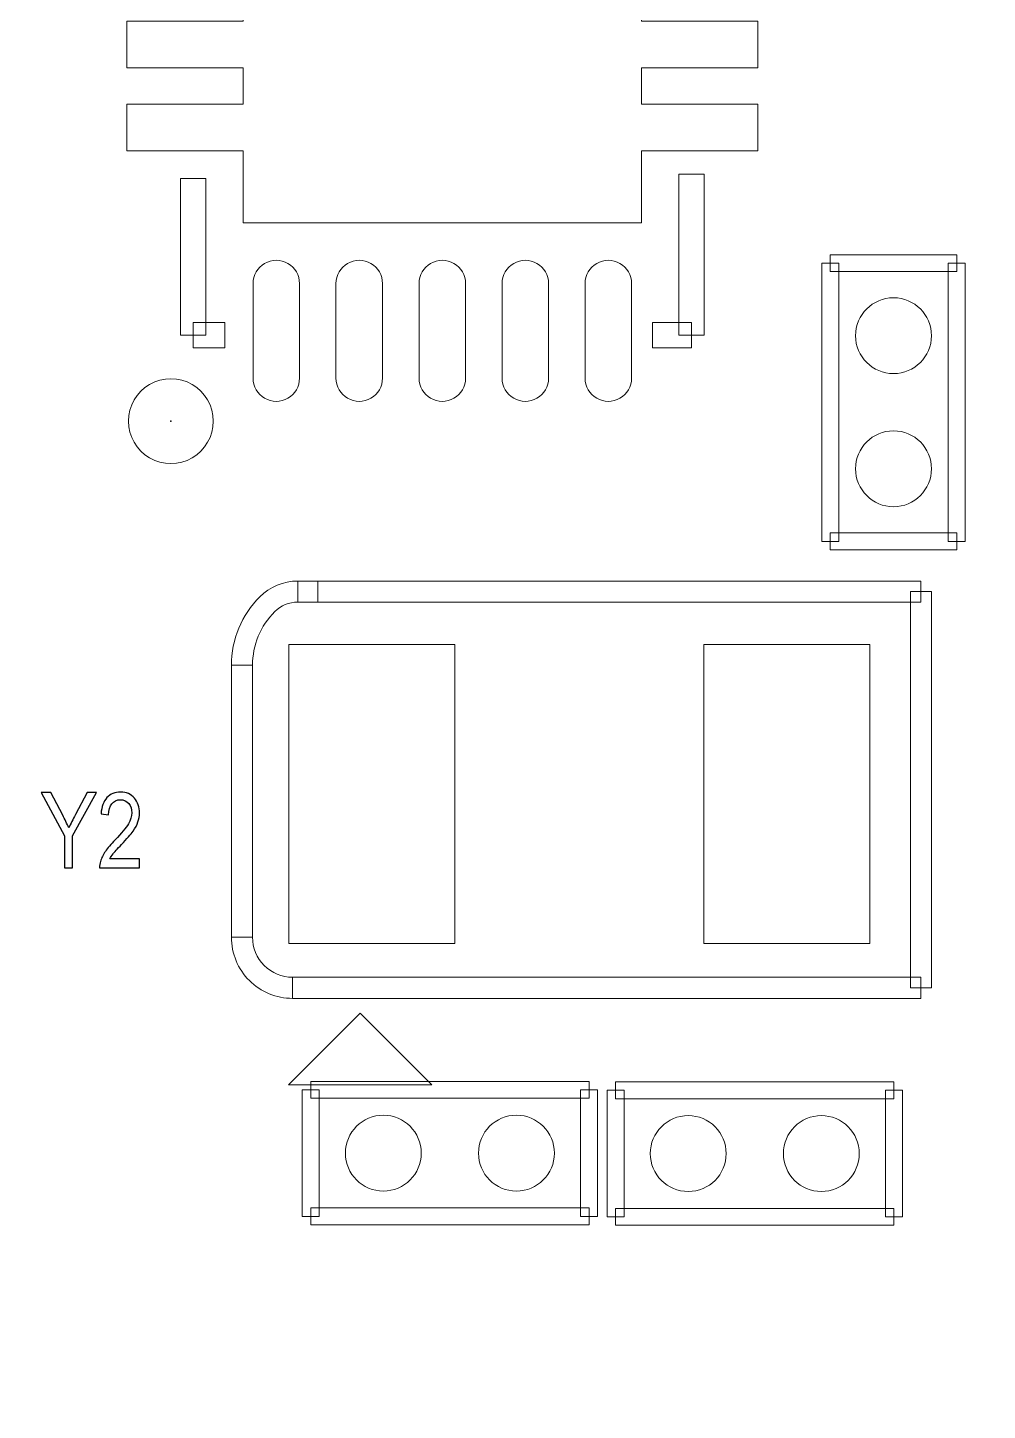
# Model space of a CAD drawing. Header units: millimetres. Extents: x -32 to 79, y -57 to 20.
# Drawn here: x 0.2 to 5.98, y -15.25 to -6.92 of the extents above; entities that cross this region are included whole.
import ezdxf

# ---------------------------------------------------------------- set-up
doc = ezdxf.new("R2010")
doc.units = ezdxf.units.MM
doc.header["$MEASUREMENT"] = 0
for name, color, linetype in [('BG_OUTLINE', 7, 'Continuous'), ('PG_SILKSCREEN_TOP', 7, 'Continuous'), ('PIN_TOP', 7, 'Continuous'), ('RD_SILKSCREEN_TOP', 7, 'Continuous')]:
    doc.layers.add(name, color=color, linetype=linetype)

msp = doc.modelspace()

# ---------------------------------------------------------------- linework, layer by layer
at = {"layer": 'BG_OUTLINE', "lineweight": 9}
msp.add_open_spline([(-31.5602, -57.3483), (-31.5602, -57.3483), (-31.5602, 2.6515), (-31.5602, 2.6515), (-31.5602, 2.6515), (-31.5602, 2.6515), (48.4395, 2.6515), (48.4395, 2.6515), (48.4395, 2.6515), (48.4395, 2.6515), (48.4395, -57.3483), (48.4395, -57.3483), (48.4395, -57.3483), (48.4395, -57.3483), (-31.5602, -57.3483), (-31.5602, -57.3483)], degree=3, knots=[0, 0, 0, 0, 0.25, 0.25, 0.25, 0.25, 0.5, 0.5, 0.5, 0.5, 0.75, 0.75, 0.75, 0.75, 1, 1, 1, 1], dxfattribs=at)
at = {"layer": 'PG_SILKSCREEN_TOP', "lineweight": 9}
for points, knots in [([(1.1254, -7.8277), (1.1254, -7.8277), (1.2778, -7.8277), (1.2778, -7.8277), (1.2778, -7.8277), (1.2778, -7.8277), (1.2778, -8.7711), (1.2778, -8.7711), (1.2778, -8.7711), (1.2778, -8.7711), (1.1254, -8.7711), (1.1254, -8.7711), (1.1254, -8.7711), (1.1254, -8.7711), (1.1254, -7.8277), (1.1254, -7.8277)], [0, 0, 0, 0, 0.25, 0.25, 0.25, 0.25, 0.5, 0.5, 0.5, 0.5, 0.75, 0.75, 0.75, 0.75, 1, 1, 1, 1]), ([(4.2781, -8.7711), (4.2781, -8.7711), (4.1257, -8.7711), (4.1257, -8.7711), (4.1257, -8.7711), (4.1257, -8.7711), (4.1257, -7.8021), (4.1257, -7.8021), (4.1257, -7.8021), (4.1257, -7.8021), (4.2781, -7.8021), (4.2781, -7.8021), (4.2781, -7.8021), (4.2781, -7.8021), (4.2781, -8.7711), (4.2781, -8.7711)], [0, 0, 0, 0, 0.25, 0.25, 0.25, 0.25, 0.5, 0.5, 0.5, 0.5, 0.75, 0.75, 0.75, 0.75, 1, 1, 1, 1]), ([(5.0385, -8.3886), (5.0385, -8.3886), (5.0385, -8.287), (5.0385, -8.287), (5.0385, -8.287), (5.0385, -8.287), (5.8005, -8.287), (5.8005, -8.287), (5.8005, -8.287), (5.8005, -8.287), (5.8005, -8.3886), (5.8005, -8.3886), (5.8005, -8.3886), (5.8005, -8.3886), (5.0385, -8.3886), (5.0385, -8.3886)], [0, 0, 0, 0, 0.25, 0.25, 0.25, 0.25, 0.5, 0.5, 0.5, 0.5, 0.75, 0.75, 0.75, 0.75, 1, 1, 1, 1]), ([(5.0893, -10.0142), (5.0893, -10.0142), (4.9877, -10.0142), (4.9877, -10.0142), (4.9877, -10.0142), (4.9877, -10.0142), (4.9877, -8.3378), (4.9877, -8.3378), (4.9877, -8.3378), (4.9877, -8.3378), (5.0893, -8.3378), (5.0893, -8.3378), (5.0893, -8.3378), (5.0893, -8.3378), (5.0893, -10.0142), (5.0893, -10.0142)], [0, 0, 0, 0, 0.25, 0.25, 0.25, 0.25, 0.5, 0.5, 0.5, 0.5, 0.75, 0.75, 0.75, 0.75, 1, 1, 1, 1]), ([(5.7497, -8.3378), (5.7497, -8.3378), (5.8513, -8.3378), (5.8513, -8.3378), (5.8513, -8.3378), (5.8513, -8.3378), (5.8513, -10.0142), (5.8513, -10.0142), (5.8513, -10.0142), (5.8513, -10.0142), (5.7497, -10.0142), (5.7497, -10.0142), (5.7497, -10.0142), (5.7497, -10.0142), (5.7497, -8.3378), (5.7497, -8.3378)], [0, 0, 0, 0, 0.25, 0.25, 0.25, 0.25, 0.5, 0.5, 0.5, 0.5, 0.75, 0.75, 0.75, 0.75, 1, 1, 1, 1]), ([(1.2016, -8.8473), (1.2016, -8.8473), (1.2016, -8.6949), (1.2016, -8.6949), (1.2016, -8.6949), (1.2016, -8.6949), (1.3916, -8.6949), (1.3916, -8.6949), (1.3916, -8.6949), (1.3916, -8.6949), (1.3916, -8.8473), (1.3916, -8.8473), (1.3916, -8.8473), (1.3916, -8.8473), (1.2016, -8.8473), (1.2016, -8.8473)], [0, 0, 0, 0, 0.25, 0.25, 0.25, 0.25, 0.5, 0.5, 0.5, 0.5, 0.75, 0.75, 0.75, 0.75, 1, 1, 1, 1]), ([(3.9687, -8.8473), (3.9687, -8.8473), (3.9687, -8.6949), (3.9687, -8.6949), (3.9687, -8.6949), (3.9687, -8.6949), (4.2019, -8.6949), (4.2019, -8.6949), (4.2019, -8.6949), (4.2019, -8.6949), (4.2019, -8.8473), (4.2019, -8.8473), (4.2019, -8.8473), (4.2019, -8.8473), (3.9687, -8.8473), (3.9687, -8.8473)], [0, 0, 0, 0, 0.25, 0.25, 0.25, 0.25, 0.5, 0.5, 0.5, 0.5, 0.75, 0.75, 0.75, 0.75, 1, 1, 1, 1]), ([(0.8115, -9.2897), (0.8115, -9.1985), (0.8602, -9.1141), (0.9392, -9.0685), (0.9392, -9.0685), (1.0183, -9.0228), (1.1157, -9.0228), (1.1948, -9.0685), (1.1948, -9.0685), (1.2738, -9.1141), (1.3225, -9.1985), (1.3225, -9.2897)], [0, 0, 0, 0, 0.333333, 0.333333, 0.333333, 0.333333, 0.666667, 0.666667, 0.666667, 0.666667, 1, 1, 1, 1]), ([(1.3225, -9.2897), (1.3225, -9.381), (1.2738, -9.4654), (1.1948, -9.511), (1.1948, -9.511), (1.1157, -9.5567), (1.0183, -9.5567), (0.9392, -9.511), (0.9392, -9.511), (0.8602, -9.4654), (0.8115, -9.381), (0.8115, -9.2897)], [0, 0, 0, 0, 0.333333, 0.333333, 0.333333, 0.333333, 0.666667, 0.666667, 0.666667, 0.666667, 1, 1, 1, 1]), ([(1.0685, -9.2897), (1.0685, -9.2892), (1.0682, -9.2887), (1.0678, -9.2884), (1.0678, -9.2884), (1.0673, -9.2882), (1.0667, -9.2882), (1.0662, -9.2884), (1.0662, -9.2884), (1.0658, -9.2887), (1.0655, -9.2892), (1.0655, -9.2897)], [0, 0, 0, 0, 0.333333, 0.333333, 0.333333, 0.333333, 0.666667, 0.666667, 0.666667, 0.666667, 1, 1, 1, 1]), ([(1.0655, -9.2897), (1.0655, -9.2903), (1.0658, -9.2908), (1.0662, -9.2911), (1.0662, -9.2911), (1.0667, -9.2913), (1.0673, -9.2913), (1.0678, -9.2911), (1.0678, -9.2911), (1.0682, -9.2908), (1.0685, -9.2903), (1.0685, -9.2897)], [0, 0, 0, 0, 0.333333, 0.333333, 0.333333, 0.333333, 0.666667, 0.666667, 0.666667, 0.666667, 1, 1, 1, 1]), ([(5.8005, -9.9634), (5.8005, -9.9634), (5.8005, -10.065), (5.8005, -10.065), (5.8005, -10.065), (5.8005, -10.065), (5.0385, -10.065), (5.0385, -10.065), (5.0385, -10.065), (5.0385, -10.065), (5.0385, -9.9634), (5.0385, -9.9634), (5.0385, -9.9634), (5.0385, -9.9634), (5.8005, -9.9634), (5.8005, -9.9634)], [0, 0, 0, 0, 0.25, 0.25, 0.25, 0.25, 0.5, 0.5, 0.5, 0.5, 0.75, 0.75, 0.75, 0.75, 1, 1, 1, 1]), ([(1.8315, -10.3799), (1.8315, -10.3799), (1.8315, -10.2529), (1.8315, -10.2529), (1.8315, -10.2529), (1.8315, -10.2529), (1.9524, -10.2529), (1.9524, -10.2529), (1.9524, -10.2529), (1.9524, -10.2529), (1.9524, -10.3799), (1.9524, -10.3799), (1.9524, -10.3799), (1.9524, -10.3799), (1.8315, -10.3799), (1.8315, -10.3799)], [0, 0, 0, 0, 0.25, 0.25, 0.25, 0.25, 0.5, 0.5, 0.5, 0.5, 0.75, 0.75, 0.75, 0.75, 1, 1, 1, 1]), ([(1.9524, -10.3799), (1.9524, -10.3799), (1.9524, -10.2529), (1.9524, -10.2529), (1.9524, -10.2529), (1.9524, -10.2529), (5.5846, -10.2529), (5.5846, -10.2529), (5.5846, -10.2529), (5.5846, -10.2529), (5.5846, -10.3799), (5.5846, -10.3799), (5.5846, -10.3799), (5.5846, -10.3799), (1.9524, -10.3799), (1.9524, -10.3799)], [0, 0, 0, 0, 0.25, 0.25, 0.25, 0.25, 0.5, 0.5, 0.5, 0.5, 0.75, 0.75, 0.75, 0.75, 1, 1, 1, 1]), ([(5.5211, -10.3164), (5.5211, -10.3164), (5.6481, -10.3164), (5.6481, -10.3164), (5.6481, -10.3164), (5.6481, -10.3164), (5.6481, -12.704), (5.6481, -12.704), (5.6481, -12.704), (5.6481, -12.704), (5.5211, -12.704), (5.5211, -12.704), (5.5211, -12.704), (5.5211, -12.704), (5.5211, -10.3164), (5.5211, -10.3164)], [0, 0, 0, 0, 0.25, 0.25, 0.25, 0.25, 0.5, 0.5, 0.5, 0.5, 0.75, 0.75, 0.75, 0.75, 1, 1, 1, 1]), ([(1.5587, -12.3992), (1.5587, -12.3992), (1.4317, -12.3992), (1.4317, -12.3992), (1.4317, -12.3992), (1.4317, -12.3992), (1.4317, -10.7604), (1.4317, -10.7604), (1.4317, -10.7604), (1.4317, -10.7604), (1.5587, -10.7604), (1.5587, -10.7604), (1.5587, -10.7604), (1.5587, -10.7604), (1.5587, -12.3992), (1.5587, -12.3992)], [0, 0, 0, 0, 0.25, 0.25, 0.25, 0.25, 0.5, 0.5, 0.5, 0.5, 0.75, 0.75, 0.75, 0.75, 1, 1, 1, 1]), ([(1.8001, -12.7675), (1.7025, -12.7676), (1.6088, -12.7289), (1.5397, -12.6599), (1.5397, -12.6599), (1.4707, -12.5909), (1.4318, -12.4969), (1.4317, -12.3993)], [0, 0, 0, 0, 0.5, 0.5, 0.5, 0.5, 1, 1, 1, 1]), ([(1.5587, -12.3992), (1.5588, -12.4632), (1.5842, -12.5246), (1.6295, -12.5699), (1.6295, -12.5699), (1.6748, -12.6151), (1.736, -12.6405), (1.8, -12.6405)], [0, 0, 0, 0, 0.5, 0.5, 0.5, 0.5, 1, 1, 1, 1]), ([(5.5846, -12.6405), (5.5846, -12.6405), (5.5846, -12.7675), (5.5846, -12.7675), (5.5846, -12.7675), (5.5846, -12.7675), (1.8, -12.7675), (1.8, -12.7675), (1.8, -12.7675), (1.8, -12.7675), (1.8, -12.6405), (1.8, -12.6405), (1.8, -12.6405), (1.8, -12.6405), (5.5846, -12.6405), (5.5846, -12.6405)], [0, 0, 0, 0, 0.25, 0.25, 0.25, 0.25, 0.5, 0.5, 0.5, 0.5, 0.75, 0.75, 0.75, 0.75, 1, 1, 1, 1]), ([(2.2064, -12.8564), (2.2064, -12.8564), (1.7746, -13.2882), (1.7746, -13.2882), (1.7746, -13.2882), (1.7746, -13.2882), (2.6382, -13.2882), (2.6382, -13.2882), (2.6382, -13.2882), (2.6382, -13.2882), (2.2064, -12.8564), (2.2064, -12.8564)], [0, 0, 0, 0, 0.333333, 0.333333, 0.333333, 0.333333, 0.666667, 0.666667, 0.666667, 0.666667, 1, 1, 1, 1]), ([(1.9601, -14.0807), (1.9601, -14.0807), (1.8585, -14.0807), (1.8585, -14.0807), (1.8585, -14.0807), (1.8585, -14.0807), (1.8585, -13.3187), (1.8585, -13.3187), (1.8585, -13.3187), (1.8585, -13.3187), (1.9601, -13.3187), (1.9601, -13.3187), (1.9601, -13.3187), (1.9601, -13.3187), (1.9601, -14.0807), (1.9601, -14.0807)], [0, 0, 0, 0, 0.25, 0.25, 0.25, 0.25, 0.5, 0.5, 0.5, 0.5, 0.75, 0.75, 0.75, 0.75, 1, 1, 1, 1]), ([(1.9093, -13.3695), (1.9093, -13.3695), (1.9093, -13.2679), (1.9093, -13.2679), (1.9093, -13.2679), (1.9093, -13.2679), (3.5857, -13.2679), (3.5857, -13.2679), (3.5857, -13.2679), (3.5857, -13.2679), (3.5857, -13.3695), (3.5857, -13.3695), (3.5857, -13.3695), (3.5857, -13.3695), (1.9093, -13.3695), (1.9093, -13.3695)], [0, 0, 0, 0, 0.25, 0.25, 0.25, 0.25, 0.5, 0.5, 0.5, 0.5, 0.75, 0.75, 0.75, 0.75, 1, 1, 1, 1]), ([(3.5349, -13.3187), (3.5349, -13.3187), (3.6365, -13.3187), (3.6365, -13.3187), (3.6365, -13.3187), (3.6365, -13.3187), (3.6365, -14.0807), (3.6365, -14.0807), (3.6365, -14.0807), (3.6365, -14.0807), (3.5349, -14.0807), (3.5349, -14.0807), (3.5349, -14.0807), (3.5349, -14.0807), (3.5349, -13.3187), (3.5349, -13.3187)], [0, 0, 0, 0, 0.25, 0.25, 0.25, 0.25, 0.5, 0.5, 0.5, 0.5, 0.75, 0.75, 0.75, 0.75, 1, 1, 1, 1]), ([(3.7965, -14.0832), (3.7965, -14.0832), (3.6949, -14.0832), (3.6949, -14.0832), (3.6949, -14.0832), (3.6949, -14.0832), (3.6949, -13.3212), (3.6949, -13.3212), (3.6949, -13.3212), (3.6949, -13.3212), (3.7965, -13.3212), (3.7965, -13.3212), (3.7965, -13.3212), (3.7965, -13.3212), (3.7965, -14.0832), (3.7965, -14.0832)], [0, 0, 0, 0, 0.25, 0.25, 0.25, 0.25, 0.5, 0.5, 0.5, 0.5, 0.75, 0.75, 0.75, 0.75, 1, 1, 1, 1]), ([(3.7457, -13.372), (3.7457, -13.372), (3.7457, -13.2704), (3.7457, -13.2704), (3.7457, -13.2704), (3.7457, -13.2704), (5.4221, -13.2704), (5.4221, -13.2704), (5.4221, -13.2704), (5.4221, -13.2704), (5.4221, -13.372), (5.4221, -13.372), (5.4221, -13.372), (5.4221, -13.372), (3.7457, -13.372), (3.7457, -13.372)], [0, 0, 0, 0, 0.25, 0.25, 0.25, 0.25, 0.5, 0.5, 0.5, 0.5, 0.75, 0.75, 0.75, 0.75, 1, 1, 1, 1]), ([(5.3713, -13.3212), (5.3713, -13.3212), (5.4729, -13.3212), (5.4729, -13.3212), (5.4729, -13.3212), (5.4729, -13.3212), (5.4729, -14.0832), (5.4729, -14.0832), (5.4729, -14.0832), (5.4729, -14.0832), (5.3713, -14.0832), (5.3713, -14.0832), (5.3713, -14.0832), (5.3713, -14.0832), (5.3713, -13.3212), (5.3713, -13.3212)], [0, 0, 0, 0, 0.25, 0.25, 0.25, 0.25, 0.5, 0.5, 0.5, 0.5, 0.75, 0.75, 0.75, 0.75, 1, 1, 1, 1]), ([(3.5857, -14.0299), (3.5857, -14.0299), (3.5857, -14.1315), (3.5857, -14.1315), (3.5857, -14.1315), (3.5857, -14.1315), (1.9093, -14.1315), (1.9093, -14.1315), (1.9093, -14.1315), (1.9093, -14.1315), (1.9093, -14.0299), (1.9093, -14.0299), (1.9093, -14.0299), (1.9093, -14.0299), (3.5857, -14.0299), (3.5857, -14.0299)], [0, 0, 0, 0, 0.25, 0.25, 0.25, 0.25, 0.5, 0.5, 0.5, 0.5, 0.75, 0.75, 0.75, 0.75, 1, 1, 1, 1]), ([(5.4221, -14.0324), (5.4221, -14.0324), (5.4221, -14.134), (5.4221, -14.134), (5.4221, -14.134), (5.4221, -14.134), (3.7457, -14.134), (3.7457, -14.134), (3.7457, -14.134), (3.7457, -14.134), (3.7457, -14.0324), (3.7457, -14.0324), (3.7457, -14.0324), (3.7457, -14.0324), (5.4221, -14.0324), (5.4221, -14.0324)], [0, 0, 0, 0, 0.25, 0.25, 0.25, 0.25, 0.5, 0.5, 0.5, 0.5, 0.75, 0.75, 0.75, 0.75, 1, 1, 1, 1])]:
    msp.add_open_spline(points, degree=3, knots=knots, dxfattribs=at)
for points in [[(1.6027, -10.3477), (1.6634, -10.2871), (1.7457, -10.253), (1.8315, -10.2529)], [(1.4317, -10.7604), (1.4318, -10.6056), (1.4933, -10.4572), (1.6027, -10.3477)], [(1.8316, -10.3799), (1.7794, -10.3799), (1.7294, -10.4006), (1.6926, -10.4375)], [(1.6926, -10.4375), (1.6069, -10.5232), (1.5588, -10.6393), (1.5587, -10.7604)]]:
    msp.add_open_spline(points, degree=3, dxfattribs=at)
at = {"layer": 'PIN_TOP', "lineweight": 9}
for points, knots in [([(1.5019, -6.446), (1.5019, -6.446), (1.5019, -6.8811), (1.5019, -6.8811), (1.5019, -6.8811), (1.5019, -6.8811), (0.8018, -6.8811), (0.8018, -6.8811), (0.8018, -6.8811), (0.8018, -6.8811), (0.8018, -7.161), (0.8018, -7.161), (0.8018, -7.161), (0.8018, -7.161), (1.5019, -7.161), (1.5019, -7.161), (1.5019, -7.161), (1.5019, -7.161), (1.5019, -7.3809), (1.5019, -7.3809), (1.5019, -7.3809), (1.5019, -7.3809), (0.8018, -7.3809), (0.8018, -7.3809), (0.8018, -7.3809), (0.8018, -7.3809), (0.8018, -7.6608), (0.8018, -7.6608), (0.8018, -7.6608), (0.8018, -7.6608), (1.5019, -7.6608), (1.5019, -7.6608), (1.5019, -7.6608), (1.5019, -7.6608), (1.5019, -8.0959), (1.5019, -8.0959), (1.5019, -8.0959), (1.5019, -8.0959), (3.9016, -8.0959), (3.9016, -8.0959), (3.9016, -8.0959), (3.9016, -8.0959), (3.9016, -7.6608), (3.9016, -7.6608), (3.9016, -7.6608), (3.9016, -7.6608), (4.6017, -7.6608), (4.6017, -7.6608), (4.6017, -7.6608), (4.6017, -7.6608), (4.6017, -7.3809), (4.6017, -7.3809), (4.6017, -7.3809), (4.6017, -7.3809), (3.9016, -7.3809), (3.9016, -7.3809), (3.9016, -7.3809), (3.9016, -7.3809), (3.9016, -7.161), (3.9016, -7.161), (3.9016, -7.161), (3.9016, -7.161), (4.6017, -7.161), (4.6017, -7.161), (4.6017, -7.161), (4.6017, -7.161), (4.6017, -6.8811), (4.6017, -6.8811), (4.6017, -6.8811), (4.6017, -6.8811), (3.9016, -6.8811), (3.9016, -6.8811), (3.9016, -6.8811), (3.9016, -6.8811), (3.9016, -6.446), (3.9016, -6.446), (3.9016, -6.446), (3.9016, -6.446), (1.5019, -6.446), (1.5019, -6.446)], [0, 0, 0, 0, 0.05, 0.05, 0.05, 0.05, 0.1, 0.1, 0.1, 0.1, 0.15, 0.15, 0.15, 0.15, 0.2, 0.2, 0.2, 0.2, 0.25, 0.25, 0.25, 0.25, 0.3, 0.3, 0.3, 0.3, 0.35, 0.35, 0.35, 0.35, 0.4, 0.4, 0.4, 0.4, 0.45, 0.45, 0.45, 0.45, 0.5, 0.5, 0.5, 0.5, 0.55, 0.55, 0.55, 0.55, 0.6, 0.6, 0.6, 0.6, 0.65, 0.65, 0.65, 0.65, 0.7, 0.7, 0.7, 0.7, 0.75, 0.75, 0.75, 0.75, 0.8, 0.8, 0.8, 0.8, 0.85, 0.85, 0.85, 0.85, 0.9, 0.9, 0.9, 0.9, 0.95, 0.95, 0.95, 0.95, 1, 1, 1, 1]), ([(1.8418, -8.4609), (1.8418, -8.4609), (1.8418, -9.0309), (1.8418, -9.0309), (1.8418, -9.0309), (1.8418, -9.081), (1.8151, -9.1272), (1.7718, -9.1522), (1.7718, -9.1522), (1.7284, -9.1773), (1.6751, -9.1773), (1.6317, -9.1522), (1.6317, -9.1522), (1.5884, -9.1272), (1.5617, -9.081), (1.5617, -9.0309), (1.5617, -9.0309), (1.5617, -9.0309), (1.5617, -8.4609), (1.5617, -8.4609), (1.5617, -8.4609), (1.5617, -8.4109), (1.5884, -8.3647), (1.6317, -8.3396), (1.6317, -8.3396), (1.6751, -8.3146), (1.7284, -8.3146), (1.7718, -8.3396), (1.7718, -8.3396), (1.8151, -8.3647), (1.8418, -8.4109), (1.8418, -8.4609)], [0, 0, 0, 0, 0.125, 0.125, 0.125, 0.125, 0.25, 0.25, 0.25, 0.25, 0.375, 0.375, 0.375, 0.375, 0.5, 0.5, 0.5, 0.5, 0.625, 0.625, 0.625, 0.625, 0.75, 0.75, 0.75, 0.75, 0.875, 0.875, 0.875, 0.875, 1, 1, 1, 1]), ([(2.3417, -8.4609), (2.3417, -8.4609), (2.3417, -9.0309), (2.3417, -9.0309), (2.3417, -9.0309), (2.3417, -9.081), (2.315, -9.1272), (2.2717, -9.1522), (2.2717, -9.1522), (2.2283, -9.1773), (2.1749, -9.1773), (2.1316, -9.1522), (2.1316, -9.1522), (2.0882, -9.1272), (2.0615, -9.081), (2.0615, -9.0309), (2.0615, -9.0309), (2.0615, -9.0309), (2.0615, -8.4609), (2.0615, -8.4609), (2.0615, -8.4609), (2.0615, -8.4109), (2.0882, -8.3647), (2.1316, -8.3396), (2.1316, -8.3396), (2.1749, -8.3146), (2.2283, -8.3146), (2.2717, -8.3396), (2.2717, -8.3396), (2.315, -8.3647), (2.3417, -8.4109), (2.3417, -8.4609)], [0, 0, 0, 0, 0.125, 0.125, 0.125, 0.125, 0.25, 0.25, 0.25, 0.25, 0.375, 0.375, 0.375, 0.375, 0.5, 0.5, 0.5, 0.5, 0.625, 0.625, 0.625, 0.625, 0.75, 0.75, 0.75, 0.75, 0.875, 0.875, 0.875, 0.875, 1, 1, 1, 1]), ([(2.8418, -8.4609), (2.8418, -8.4609), (2.8418, -9.0309), (2.8418, -9.0309), (2.8418, -9.0309), (2.8418, -9.081), (2.8151, -9.1272), (2.7718, -9.1522), (2.7718, -9.1522), (2.7284, -9.1773), (2.675, -9.1773), (2.6317, -9.1522), (2.6317, -9.1522), (2.5884, -9.1272), (2.5617, -9.081), (2.5617, -9.0309), (2.5617, -9.0309), (2.5617, -9.0309), (2.5617, -8.4609), (2.5617, -8.4609), (2.5617, -8.4609), (2.5617, -8.4109), (2.5884, -8.3647), (2.6317, -8.3396), (2.6317, -8.3396), (2.675, -8.3146), (2.7284, -8.3146), (2.7718, -8.3396), (2.7718, -8.3396), (2.8151, -8.3647), (2.8418, -8.4109), (2.8418, -8.4609)], [0, 0, 0, 0, 0.125, 0.125, 0.125, 0.125, 0.25, 0.25, 0.25, 0.25, 0.375, 0.375, 0.375, 0.375, 0.5, 0.5, 0.5, 0.5, 0.625, 0.625, 0.625, 0.625, 0.75, 0.75, 0.75, 0.75, 0.875, 0.875, 0.875, 0.875, 1, 1, 1, 1]), ([(3.342, -8.4609), (3.342, -8.4609), (3.342, -9.0309), (3.342, -9.0309), (3.342, -9.0309), (3.342, -9.081), (3.3153, -9.1272), (3.2719, -9.1522), (3.2719, -9.1522), (3.2286, -9.1773), (3.1752, -9.1773), (3.1318, -9.1522), (3.1318, -9.1522), (3.0885, -9.1272), (3.0618, -9.081), (3.0618, -9.0309), (3.0618, -9.0309), (3.0618, -9.0309), (3.0618, -8.4609), (3.0618, -8.4609), (3.0618, -8.4609), (3.0618, -8.4109), (3.0885, -8.3647), (3.1318, -8.3396), (3.1318, -8.3396), (3.1752, -8.3146), (3.2286, -8.3146), (3.2719, -8.3396), (3.2719, -8.3396), (3.3153, -8.3647), (3.342, -8.4109), (3.342, -8.4609)], [0, 0, 0, 0, 0.125, 0.125, 0.125, 0.125, 0.25, 0.25, 0.25, 0.25, 0.375, 0.375, 0.375, 0.375, 0.5, 0.5, 0.5, 0.5, 0.625, 0.625, 0.625, 0.625, 0.75, 0.75, 0.75, 0.75, 0.875, 0.875, 0.875, 0.875, 1, 1, 1, 1]), ([(3.8418, -8.4609), (3.8418, -8.4609), (3.8418, -9.0309), (3.8418, -9.0309), (3.8418, -9.0309), (3.8418, -9.081), (3.8151, -9.1272), (3.7718, -9.1522), (3.7718, -9.1522), (3.7284, -9.1773), (3.675, -9.1773), (3.6317, -9.1522), (3.6317, -9.1522), (3.5884, -9.1272), (3.5617, -9.081), (3.5617, -9.0309), (3.5617, -9.0309), (3.5617, -9.0309), (3.5617, -8.4609), (3.5617, -8.4609), (3.5617, -8.4609), (3.5617, -8.4109), (3.5884, -8.3647), (3.6317, -8.3396), (3.6317, -8.3396), (3.675, -8.3146), (3.7284, -8.3146), (3.7718, -8.3396), (3.7718, -8.3396), (3.8151, -8.3647), (3.8418, -8.4109), (3.8418, -8.4609)], [0, 0, 0, 0, 0.125, 0.125, 0.125, 0.125, 0.25, 0.25, 0.25, 0.25, 0.375, 0.375, 0.375, 0.375, 0.5, 0.5, 0.5, 0.5, 0.625, 0.625, 0.625, 0.625, 0.75, 0.75, 0.75, 0.75, 0.875, 0.875, 0.875, 0.875, 1, 1, 1, 1]), ([(5.6481, -8.7751), (5.6481, -8.6489), (5.5458, -8.5465), (5.4195, -8.5465), (5.4195, -8.5465), (5.2933, -8.5465), (5.1909, -8.6489), (5.1909, -8.7751), (5.1909, -8.7751), (5.1909, -8.9014), (5.2933, -9.0037), (5.4195, -9.0037), (5.4195, -9.0037), (5.5458, -9.0037), (5.6481, -8.9014), (5.6481, -8.7751)], [0, 0, 0, 0, 0.25, 0.25, 0.25, 0.25, 0.5, 0.5, 0.5, 0.5, 0.75, 0.75, 0.75, 0.75, 1, 1, 1, 1]), ([(5.6481, -9.5768), (5.6481, -9.4505), (5.5458, -9.3482), (5.4195, -9.3482), (5.4195, -9.3482), (5.2933, -9.3482), (5.1909, -9.4505), (5.1909, -9.5768), (5.1909, -9.5768), (5.1909, -9.703), (5.2933, -9.8054), (5.4195, -9.8054), (5.4195, -9.8054), (5.5458, -9.8054), (5.6481, -9.703), (5.6481, -9.5768)], [0, 0, 0, 0, 0.25, 0.25, 0.25, 0.25, 0.5, 0.5, 0.5, 0.5, 0.75, 0.75, 0.75, 0.75, 1, 1, 1, 1]), ([(1.7772, -12.4358), (1.7772, -12.4358), (1.7772, -10.6357), (1.7772, -10.6357), (1.7772, -10.6357), (1.7772, -10.6357), (2.7772, -10.6357), (2.7772, -10.6357), (2.7772, -10.6357), (2.7772, -10.6357), (2.7772, -12.4358), (2.7772, -12.4358), (2.7772, -12.4358), (2.7772, -12.4358), (1.7772, -12.4358), (1.7772, -12.4358)], [0, 0, 0, 0, 0.25, 0.25, 0.25, 0.25, 0.5, 0.5, 0.5, 0.5, 0.75, 0.75, 0.75, 0.75, 1, 1, 1, 1]), ([(4.2771, -12.4358), (4.2771, -12.4358), (4.2771, -10.6357), (4.2771, -10.6357), (4.2771, -10.6357), (4.2771, -10.6357), (5.2771, -10.6357), (5.2771, -10.6357), (5.2771, -10.6357), (5.2771, -10.6357), (5.2771, -12.4358), (5.2771, -12.4358), (5.2771, -12.4358), (5.2771, -12.4358), (4.2771, -12.4358), (4.2771, -12.4358)], [0, 0, 0, 0, 0.25, 0.25, 0.25, 0.25, 0.5, 0.5, 0.5, 0.5, 0.75, 0.75, 0.75, 0.75, 1, 1, 1, 1]), ([(2.5753, -13.6997), (2.5753, -13.5734), (2.4729, -13.4711), (2.3467, -13.4711), (2.3467, -13.4711), (2.2204, -13.4711), (2.1181, -13.5734), (2.1181, -13.6997), (2.1181, -13.6997), (2.1181, -13.8259), (2.2204, -13.9283), (2.3467, -13.9283), (2.3467, -13.9283), (2.4729, -13.9283), (2.5753, -13.8259), (2.5753, -13.6997)], [0, 0, 0, 0, 0.25, 0.25, 0.25, 0.25, 0.5, 0.5, 0.5, 0.5, 0.75, 0.75, 0.75, 0.75, 1, 1, 1, 1]), ([(3.3769, -13.6997), (3.3769, -13.5734), (3.2745, -13.4711), (3.1483, -13.4711), (3.1483, -13.4711), (3.022, -13.4711), (2.9197, -13.5734), (2.9197, -13.6997), (2.9197, -13.6997), (2.9197, -13.8259), (3.022, -13.9283), (3.1483, -13.9283), (3.1483, -13.9283), (3.2745, -13.9283), (3.3769, -13.8259), (3.3769, -13.6997)], [0, 0, 0, 0, 0.25, 0.25, 0.25, 0.25, 0.5, 0.5, 0.5, 0.5, 0.75, 0.75, 0.75, 0.75, 1, 1, 1, 1]), ([(4.4117, -13.7022), (4.4117, -13.576), (4.3093, -13.4736), (4.1831, -13.4736), (4.1831, -13.4736), (4.0568, -13.4736), (3.9545, -13.576), (3.9545, -13.7022), (3.9545, -13.7022), (3.9545, -13.8285), (4.0568, -13.9308), (4.1831, -13.9308), (4.1831, -13.9308), (4.3093, -13.9308), (4.4117, -13.8285), (4.4117, -13.7022)], [0, 0, 0, 0, 0.25, 0.25, 0.25, 0.25, 0.5, 0.5, 0.5, 0.5, 0.75, 0.75, 0.75, 0.75, 1, 1, 1, 1]), ([(5.2133, -13.7022), (5.2133, -13.576), (5.111, -13.4736), (4.9847, -13.4736), (4.9847, -13.4736), (4.8584, -13.4736), (4.7561, -13.576), (4.7561, -13.7022), (4.7561, -13.7022), (4.7561, -13.8285), (4.8584, -13.9308), (4.9847, -13.9308), (4.9847, -13.9308), (5.111, -13.9308), (5.2133, -13.8285), (5.2133, -13.7022)], [0, 0, 0, 0, 0.25, 0.25, 0.25, 0.25, 0.5, 0.5, 0.5, 0.5, 0.75, 0.75, 0.75, 0.75, 1, 1, 1, 1])]:
    msp.add_open_spline(points, degree=3, knots=knots, dxfattribs=at)
at = {"layer": 'RD_SILKSCREEN_TOP', "color": 8}
for points, knots in [([(0.4254, -11.9809), (0.4254, -11.9809), (0.4254, -11.7884), (0.4254, -11.7884), (0.4254, -11.7884), (0.4254, -11.7884), (0.2852, -11.5263), (0.2852, -11.5263), (0.2852, -11.5263), (0.2852, -11.5263), (0.3437, -11.5263), (0.3437, -11.5263), (0.3437, -11.5263), (0.3437, -11.5263), (0.4155, -11.6634), (0.4155, -11.6634), (0.4155, -11.6634), (0.4287, -11.689), (0.4409, -11.7146), (0.4523, -11.7403), (0.4523, -11.7403), (0.4633, -11.7165), (0.4765, -11.6898), (0.4921, -11.66), (0.4921, -11.66), (0.4921, -11.66), (0.5625, -11.5263), (0.5625, -11.5263), (0.5625, -11.5263), (0.5625, -11.5263), (0.6186, -11.5263), (0.6186, -11.5263), (0.6186, -11.5263), (0.6186, -11.5263), (0.4735, -11.7884), (0.4735, -11.7884), (0.4735, -11.7884), (0.4735, -11.7884), (0.4735, -11.9809), (0.4735, -11.9809), (0.4735, -11.9809), (0.4735, -11.9809), (0.4254, -11.9809), (0.4254, -11.9809)], [0, 0, 0, 0, 0.090909, 0.090909, 0.090909, 0.090909, 0.181818, 0.181818, 0.181818, 0.181818, 0.272727, 0.272727, 0.272727, 0.272727, 0.363636, 0.363636, 0.363636, 0.363636, 0.454545, 0.454545, 0.454545, 0.454545, 0.545455, 0.545455, 0.545455, 0.545455, 0.636364, 0.636364, 0.636364, 0.636364, 0.727273, 0.727273, 0.727273, 0.727273, 0.818182, 0.818182, 0.818182, 0.818182, 0.909091, 0.909091, 0.909091, 0.909091, 1, 1, 1, 1]), ([(0.8783, -11.9272), (0.8783, -11.9272), (0.8783, -11.9809), (0.8783, -11.9809), (0.8783, -11.9809), (0.8783, -11.9809), (0.6379, -11.9809), (0.6379, -11.9809), (0.6379, -11.9809), (0.6375, -11.9675), (0.6393, -11.9545), (0.6431, -11.9422), (0.6431, -11.9422), (0.6491, -11.9216), (0.659, -11.9015), (0.6724, -11.8816), (0.6724, -11.8816), (0.686, -11.8618), (0.7055, -11.8389), (0.7309, -11.8128), (0.7309, -11.8128), (0.7704, -11.7723), (0.7971, -11.7402), (0.8111, -11.7165), (0.8111, -11.7165), (0.8249, -11.6929), (0.8319, -11.6705), (0.8319, -11.6494), (0.8319, -11.6494), (0.8319, -11.6273), (0.8255, -11.6087), (0.8129, -11.5934), (0.8129, -11.5934), (0.8002, -11.5783), (0.7837, -11.5707), (0.7634, -11.5707), (0.7634, -11.5707), (0.7419, -11.5707), (0.7247, -11.5787), (0.7119, -11.5949), (0.7119, -11.5949), (0.6989, -11.611), (0.6923, -11.6333), (0.6922, -11.6618), (0.6922, -11.6618), (0.6922, -11.6618), (0.6463, -11.656), (0.6463, -11.656), (0.6463, -11.656), (0.6495, -11.6131), (0.6613, -11.5805), (0.6818, -11.5581), (0.6818, -11.5581), (0.7023, -11.5357), (0.7299, -11.5244), (0.7644, -11.5244), (0.7644, -11.5244), (0.7993, -11.5244), (0.8269, -11.5366), (0.8472, -11.5607), (0.8472, -11.5607), (0.8676, -11.585), (0.8778, -11.6149), (0.8778, -11.6507), (0.8778, -11.6507), (0.8778, -11.6689), (0.8748, -11.6868), (0.8688, -11.7044), (0.8688, -11.7044), (0.8629, -11.7219), (0.853, -11.7404), (0.8391, -11.7598), (0.8391, -11.7598), (0.8254, -11.7793), (0.8024, -11.806), (0.7703, -11.8398), (0.7703, -11.8398), (0.7435, -11.868), (0.7264, -11.887), (0.7187, -11.8971), (0.7187, -11.8971), (0.7111, -11.907), (0.7049, -11.9171), (0.6999, -11.9272), (0.6999, -11.9272), (0.6999, -11.9272), (0.8783, -11.9272), (0.8783, -11.9272)], [0, 0, 0, 0, 0.045455, 0.045455, 0.045455, 0.045455, 0.090909, 0.090909, 0.090909, 0.090909, 0.136364, 0.136364, 0.136364, 0.136364, 0.181818, 0.181818, 0.181818, 0.181818, 0.227273, 0.227273, 0.227273, 0.227273, 0.272727, 0.272727, 0.272727, 0.272727, 0.318182, 0.318182, 0.318182, 0.318182, 0.363636, 0.363636, 0.363636, 0.363636, 0.409091, 0.409091, 0.409091, 0.409091, 0.454545, 0.454545, 0.454545, 0.454545, 0.5, 0.5, 0.5, 0.5, 0.545455, 0.545455, 0.545455, 0.545455, 0.590909, 0.590909, 0.590909, 0.590909, 0.636364, 0.636364, 0.636364, 0.636364, 0.681818, 0.681818, 0.681818, 0.681818, 0.727273, 0.727273, 0.727273, 0.727273, 0.772727, 0.772727, 0.772727, 0.772727, 0.818182, 0.818182, 0.818182, 0.818182, 0.863636, 0.863636, 0.863636, 0.863636, 0.909091, 0.909091, 0.909091, 0.909091, 0.954545, 0.954545, 0.954545, 0.954545, 1, 1, 1, 1])]:
    msp.add_open_spline(points, degree=3, knots=knots, dxfattribs=at)

doc.saveas('drawing.dxf')
